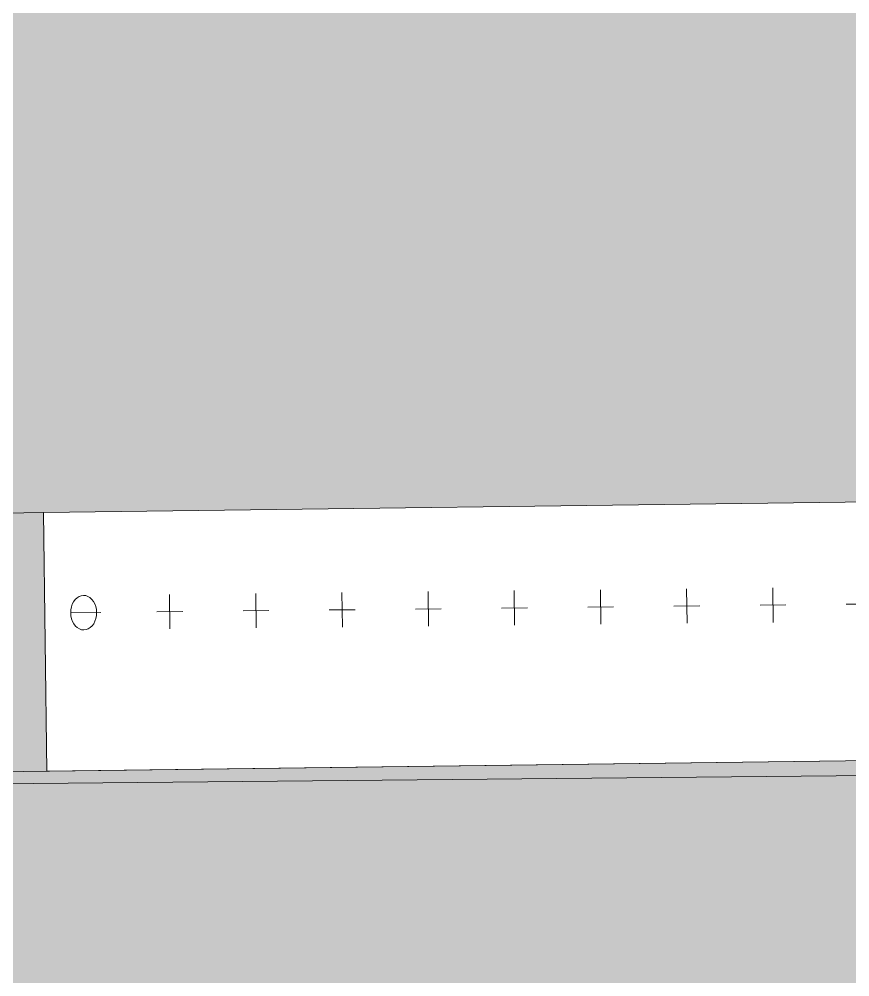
# Model space of a CAD drawing. Header units: millimetres. Extents: x 141848 to 1648660, y -821378 to -151356.
# Drawn here: x 174300 to 175264, y -272049 to -270938 of the extents above; entities that cross this region are included whole.
import ezdxf

# ---------------------------------------------------------------- set-up
doc = ezdxf.new("R2010")
doc.units = ezdxf.units.MM
doc.header["$MEASUREMENT"] = 0
doc.linetypes.add('Points tirets', pattern=[335.138881, 176.388884, -88.194442, 0, -70.555556])
doc.linetypes.add('Wipeout_Contour', pattern=[1000, 0, -1000])
for name, color, linetype in [('Divers - Dessin général', 7, 'Continuous'), ('Sols_ Dalles', 7, 'Continuous'), ('TopoAlt', 7, 'Continuous')]:
    doc.layers.add(name, color=color, linetype=linetype)

# ---------------------------------------------------------------- blocks, each defined once
blk = doc.blocks.new('Dalle_27_1', base_point=(175317, -265609.8))
at = {"layer": 'Sols_ Dalles', "linetype": 'Continuous', "lineweight": 0, "true_color": 0x2e271c}
blk.add_hatch(color=250, dxfattribs=at).paths.add_polyline_path([(175317, -265609.8, 0.414214), (173317, -267609.8), (173317, -273599, 0.415791), (175327.8, -275599), (194877.9, -275451.7, 0.414214), (196867.1, -273441), (196856.2, -271418.8, -0.001346), (196856.2, -271408), (196856.2, -267609.8), (196856.2, -267109.8, 0.414214), (195356.2, -265609.8), (190394.7, -265609.8), (190394.7, -270609.8), (190571.1, -270609.8), (190571.1, -267596.8), (195571.1, -267563.7), (195571.1, -271408), (195571.2, -271408, 0.001346), (195571.2, -271425.7), (195571.1, -271425.7), (195582, -273450.5), (175394.7, -273590.2), (175394.7, -271810.1), (175394.7, -270609.8), (175394.7, -265609.8)])
blk = doc.blocks.new('Mur_128_1', base_point=(173871.5, -271816.1))
at = {"color": 254, "linetype": 'Wipeout_Contour', "lineweight": 0, "ltscale": 1308401.986214934}
blk.add_wipeout([(173871.5, -271816.1), (190563.1, -271598.6), (190559.2, -271298.7), (173867.5, -271516.1)], dxfattribs=at).dxf.layer = 'TopoAlt'
at = {"layer": 'TopoAlt', "color": 190, "linetype": 'Continuous', "lineweight": 5, "true_color": 0x8002ff, "flags": 128}
for points in [[(190559.2, -271298.7), (173867.5, -271516.1)], [(173871.5, -271816.1), (190563.1, -271598.6)]]:
    blk.add_lwpolyline(points, dxfattribs=at)
blk = doc.blocks.new('Garde-corps_2_1')
at = {"color": 7, "linetype": 'Continuous', "lineweight": 5}
for p, q in [((175075, -271638.7), (175074.5, -271598.7)), ((175174.9, -271637.6), (175174.5, -271597.6)), ((174475.1, -271645.2), (174474.7, -271605.2)), ((174575.1, -271644.1), (174574.7, -271604.1)), ((174675.1, -271643), (174674.6, -271603)), ((174775.1, -271641.9), (174774.6, -271601.9)), ((174875, -271640.8), (174874.6, -271600.8)), ((174975, -271639.7), (174974.6, -271599.8)), ((174859.8, -271621), (174889.8, -271620.7)), ((174959.8, -271619.9), (174989.8, -271619.6)), ((175059.8, -271618.8), (175089.8, -271618.5)), ((175159.7, -271617.7), (175189.7, -271617.4)), ((175259.7, -271616.6), (175289.7, -271616.3)), ((174459.9, -271625.4), (174489.9, -271625.1)), ((174559.9, -271624.3), (174589.9, -271624)), ((174659.9, -271623.2), (174689.9, -271622.9)), ((174759.8, -271622.1), (174789.8, -271621.8))]:
    blk.add_line(p, q, dxfattribs=at)
at = {"color": 7, "linetype": 'Points tirets', "lineweight": 5}
blk.add_line((174394.9, -271626.1), (174359.9, -271626.5), dxfattribs=at)
at = {"color": 7, "linetype": 'Continuous', "lineweight": 5, "flags": 128}
blk.add_lwpolyline([(174374.7, -271606.3), (174372.1, -271606.7), (174369.6, -271607.6), (174367.3, -271609.1), (174365.1, -271611.1), (174363.3, -271613.6), (174361.8, -271616.5), (174360.8, -271619.6), (174360.1, -271623), (174359.9, -271626.5), (174360.2, -271630), (174360.9, -271633.3), (174362.1, -271636.5), (174363.6, -271639.3), (174365.5, -271641.8), (174367.6, -271643.7), (174370, -271645.2), (174372.6, -271646.1), (174375.2, -271646.3), (174377.8, -271646), (174380.3, -271645.1), (174382.6, -271643.6), (174384.8, -271641.5), (174386.6, -271639.1), (174388, -271636.2), (174389.1, -271633), (174389.8, -271629.6), (174389.9, -271626.2), (174389.7, -271622.7), (174389, -271619.3), (174387.8, -271616.2), (174386.3, -271613.4), (174384.4, -271610.9), (174382.3, -271608.9), (174379.9, -271607.5), (174377.3, -271606.6)], close=True, dxfattribs=at)
blk = doc.blocks.new('Garde-corps_4_1')
at = {"color": 7, "linetype": 'Continuous', "lineweight": 5}
for p, q in [((175075, -271638.7), (175074.5, -271598.7)), ((175174.9, -271637.6), (175174.5, -271597.6)), ((174475.1, -271645.2), (174474.7, -271605.2)), ((174575.1, -271644.1), (174574.7, -271604.1)), ((174675.1, -271643), (174674.6, -271603)), ((174775.1, -271641.9), (174774.6, -271601.9)), ((174875, -271640.8), (174874.6, -271600.8)), ((174975, -271639.7), (174974.6, -271599.8)), ((174859.8, -271621), (174889.8, -271620.7)), ((174959.8, -271619.9), (174989.8, -271619.6)), ((175059.8, -271618.8), (175089.8, -271618.5)), ((175159.7, -271617.7), (175189.7, -271617.4)), ((175259.7, -271616.6), (175289.7, -271616.3)), ((174459.9, -271625.4), (174489.9, -271625.1)), ((174559.9, -271624.3), (174589.9, -271624)), ((174659.9, -271623.2), (174689.9, -271622.9)), ((174759.8, -271622.1), (174789.8, -271621.8))]:
    blk.add_line(p, q, dxfattribs=at)
at = {"color": 7, "linetype": 'Points tirets', "lineweight": 5}
blk.add_line((174394.9, -271626.1), (174359.9, -271626.5), dxfattribs=at)
at = {"color": 7, "linetype": 'Continuous', "lineweight": 5, "flags": 128}
blk.add_lwpolyline([(174374.7, -271606.3), (174372.1, -271606.7), (174369.6, -271607.6), (174367.3, -271609.1), (174365.1, -271611.1), (174363.3, -271613.6), (174361.8, -271616.5), (174360.8, -271619.6), (174360.1, -271623), (174359.9, -271626.5), (174360.2, -271630), (174360.9, -271633.3), (174362.1, -271636.5), (174363.6, -271639.3), (174365.5, -271641.8), (174367.6, -271643.7), (174370, -271645.2), (174372.6, -271646.1), (174375.2, -271646.3), (174377.8, -271646), (174380.3, -271645.1), (174382.6, -271643.6), (174384.8, -271641.5), (174386.6, -271639.1), (174388, -271636.2), (174389.1, -271633), (174389.8, -271629.6), (174389.9, -271626.2), (174389.7, -271622.7), (174389, -271619.3), (174387.8, -271616.2), (174386.3, -271613.4), (174384.4, -271610.9), (174382.3, -271608.9), (174379.9, -271607.5), (174377.3, -271606.6)], close=True, dxfattribs=at)

msp = doc.modelspace()

# ---------------------------------------------------------------- block references
at = {"layer": 'Sols_ Dalles', "color": 250, "linetype": 'Continuous', "lineweight": 5, "true_color": 0x1f1f1f}
msp.add_blockref('Dalle_27_1', (175316.986, -265609.826), dxfattribs=at)

# ---------------------------------------------------------------- next in the draw order: block references
at = {"layer": 'TopoAlt', "color": 211, "lineweight": 5, "true_color": 0xfe55ff}
msp.add_blockref('Mur_128_1', (173871.458, -271816.121), dxfattribs=at)

# ---------------------------------------------------------------- next in the draw order: wipeouts: each hides what was drawn before it
at = {"color": 254, "linetype": 'Wipeout_Contour', "lineweight": 0, "ltscale": 1308889.27903806}
msp.add_wipeout([(174332.384, -271810.115), (190563.122, -271598.633), (190559.213, -271298.658), (174328.476, -271510.141)], dxfattribs=at).dxf.layer = 'TopoAlt'

# ---------------------------------------------------------------- next in the draw order: hatches: boundary and pattern name
at = {"layer": 'Sols_ Dalles', "linetype": 'Continuous', "lineweight": 0, "true_color": 0x2e271c}
h = msp.add_hatch(color=250, dxfattribs=at)
edge = h.paths.add_edge_path()
edge.add_arc((175316.986, -273599.031), 2000, 180, 270.308426)
edge.add_line((175327.752, -275599.002), (194877.901, -275451.732))
edge.add_arc((194867.135, -273451.761), 2000, 270.308426, 360.308426)
edge.add_line((196867.106, -273440.995), (196856.22, -271418.783))
edge.add_line((196856.22, -271418.783), (196856.22, -271563.708))
edge.add_line((196856.22, -271563.708), (195571.834, -271563.708))
edge.add_line((195571.834, -271563.708), (195581.991, -273450.488))
edge.add_line((195581.991, -273450.488), (175394.714, -273590.232))
edge.add_line((175394.714, -273590.232), (175394.714, -271810.115))
edge.add_line((175394.714, -271810.115), (175394.714, -271796.274))
edge.add_line((175394.714, -271796.274), (174332.384, -271810.115))
edge.add_line((174332.384, -271810.115), (174328.476, -271510.141))
edge.add_line((174328.476, -271510.141), (175394.714, -271496.248))
edge.add_line((175394.714, -271496.248), (175394.714, -270609.826))
edge.add_line((175394.714, -270609.826), (175394.714, -265609.826))
edge.add_line((175394.714, -265609.826), (175316.986, -265609.826))
edge.add_arc((175316.986, -267609.826), 2000, 90, 180)
edge.add_line((173316.986, -267609.826), (173316.986, -273599.031))

# ---------------------------------------------------------------- next in the draw order: linework, layer by layer
at = {"layer": 'Divers - Dessin général', "color": 14, "linetype": 'Continuous', "lineweight": 5, "true_color": 0x990000}
msp.add_lwpolyline([(254205.676, -163437.635), (254186.294, -271067.638), (152856.388, -272027.634), (152839.018, -197317.635), (152835.676, -163437.635)], close=True, dxfattribs=at)
at = {"layer": 'Sols_ Dalles', "color": 7, "linetype": 'Continuous', "lineweight": 5, "flags": 128}
msp.add_lwpolyline([(173316.986, -273599.031, 0.4157911), (175327.752, -275599.002), (194877.901, -275451.732, 0.41421356), (196867.106, -273440.995), (196856.22, -271418.783), (196856.22, -271563.708), (195571.834, -271563.708), (195581.991, -273450.488), (175394.714, -273590.232), (175394.714, -271810.115), (175394.714, -271796.274), (174332.384, -271810.115), (174328.476, -271510.141), (175394.714, -271496.248), (175394.714, -270609.826), (175394.714, -265609.826), (175316.986, -265609.826, 0.41421356), (173316.986, -267609.826)], format="xyb", close=True, dxfattribs=at)
at = {"layer": 'TopoAlt', "color": 190, "linetype": 'Continuous', "lineweight": 5, "true_color": 0x8002ff}
for points in [[(190559.213, -271298.658), (174328.476, -271510.141)], [(174328.476, -271510.141), (174332.384, -271810.115)], [(174332.384, -271810.115), (190563.122, -271598.633)]]:
    msp.add_lwpolyline(points, dxfattribs=at)

# ---------------------------------------------------------------- next in the draw order: block references
at = {"color": 7, "linetype": 'Continuous', "lineweight": 5}
for name in ['Garde-corps_2_1', 'Garde-corps_4_1']:
    msp.add_blockref(name, (0, 0), dxfattribs=at)

doc.saveas('drawing.dxf')
